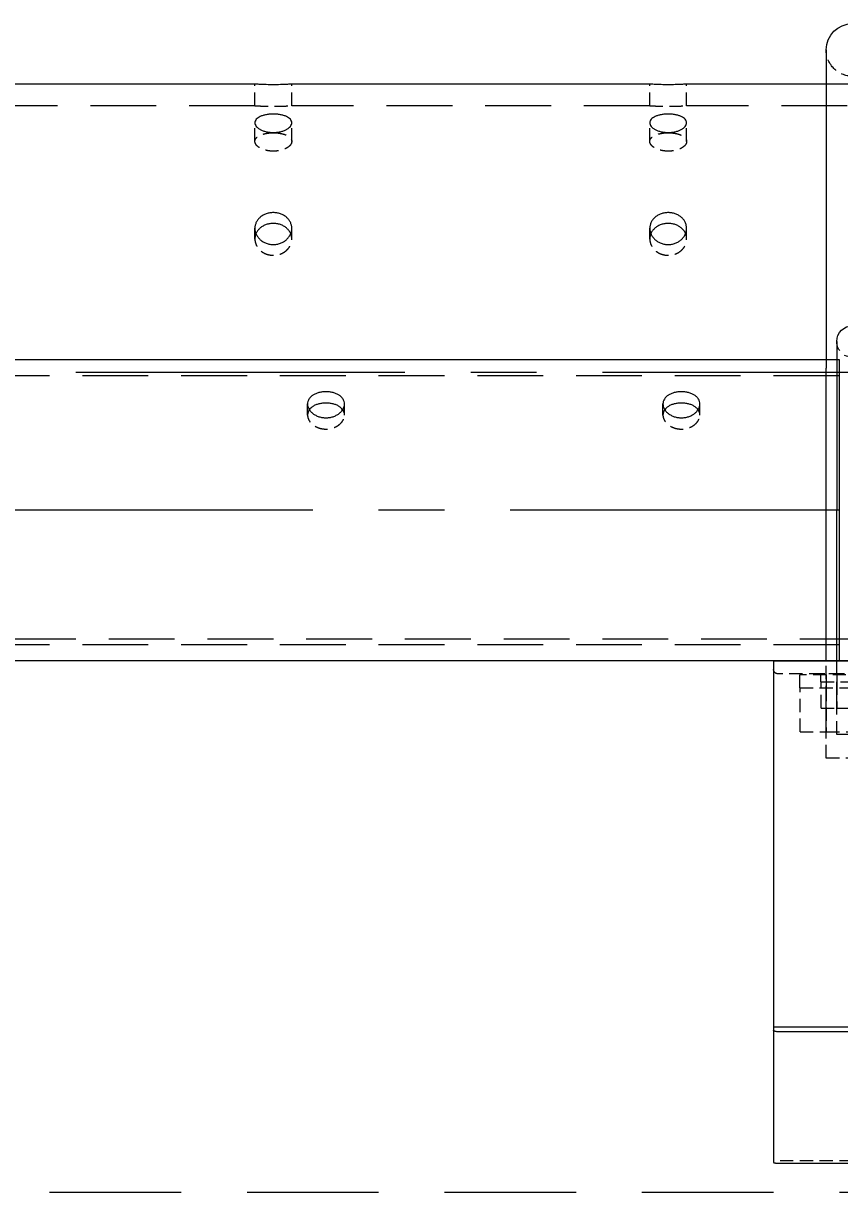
# Model space of a CAD drawing. Header units: millimetres. Extents: x -46397 to 283259, y -8690 to 23983.
# Drawn here: x 4228.3 to 4538.2, y 4012.6 to 4461.7 of the extents above; entities that cross this region are included whole.
import ezdxf

# ---------------------------------------------------------------- set-up
doc = ezdxf.new("R2010")
doc.units = ezdxf.units.MM
for name, pattern in [('CENTER', [2, 1.25, -0.25, 0.25, -0.25]), ('HIDDEN', [0.375, 0.25, -0.125]), ('HIDDENX2', [0.75, 0.5, -0.25])]:
    doc.linetypes.add(name, pattern=pattern)
doc.layers.get('Defpoints').update_dxf_attribs({"lineweight": 0})
for name, color, linetype, lineweight in [('CHUAN NET KHUAT', 4, 'HIDDEN', 0), ('DUONGTAM', 1, 'CENTER', 0), ('PHANTOM 2', 8, 'Continuous', 0), ('Standard', 7, 'Continuous', 0)]:
    doc.layers.add(name, color=color, linetype=linetype, lineweight=lineweight)
doc.layers.add('flashshoot', color=7, linetype='Continuous')
doc.styles.add('GHI CHÚ 1', font='isocp_IV25.ttf', dxfattribs={"width": 0.8})
doc.dimstyles.new('1-30SCALE', dxfattribs={"dimtxt": 75, "dimasz": 75, "dimexe": 37.5, "dimexo": 30, "dimgap": 30, "dimtad": 1, "dimtoh": 1, "dimdec": 0, "dimdsep": 46, "dimtxsty": 'GHI CHÚ 1', "dimcen": 0.09, "dimclrd": 256, "dimclre": 256, "dimclrt": 2, "dimadec": 0, "dimazin": 0, "dimtfac": 1, "dimtdec": 0, "dimtofl": 0, "dimtmove": 0, "dimatfit": 3, "dimfxl": 1, "dimlwd": 0, "dimlwe": 0, "dimarcsym": 0})

# ---------------------------------------------------------------- blocks, each defined once
blk = doc.blocks.new('A$C49aca623')
at = {"color": 2, "linetype": 'Continuous', "lineweight": 0, "ltscale": 10, "extrusion": (2.28848e-17, 1, 0)}
for p, q in [((903, -563.9), (767, -563.9)), ((1053, -563.9), (917, -563.9)), ((1203, -563.9), (1067, -563.9)), ((1960, -783), (-2832, -783))]:
    blk.add_line(p, q, dxfattribs=at)
at = {"color": 1, "linetype": 'HIDDENX2', "lineweight": 0, "ltscale": 10, "extrusion": (2.28848e-17, 1, 0)}
for p, q in [((903, -572.08), (903, -563.9)), ((917, -572.08), (917, -563.9)), ((1053, -572.08), (1053, -563.9)), ((1067, -572.08), (1067, -563.9)), ((903, -585.66), (903, -578.58)), ((917, -585.66), (917, -578.58)), ((1053, -585.66), (1053, -578.58)), ((1067, -585.66), (1067, -578.58)), ((903, -622.77), (903, -618.68)), ((917, -622.77), (917, -618.68)), ((1053, -622.77), (1053, -618.68)), ((1067, -622.77), (1067, -618.68))]:
    blk.add_line(p, q, dxfattribs=at)
at = {"color": 1, "linetype": 'HIDDENX2', "lineweight": 0, "ltscale": 50, "extrusion": (2.28848e-17, 1, 0)}
for p, q in [((903, -572.08), (767, -572.08)), ((1053, -572.08), (917, -572.08)), ((1203, -572.08), (1067, -572.08)), ((1960, -774.82), (-2832, -774.82))]:
    blk.add_line(p, q, dxfattribs=at)
at = {"color": 2, "linetype": 'Continuous', "lineweight": 0, "ltscale": 10}
for points, knots in [([(917, -563.9), (917, -563.9), (916.96, -563.9), (916.78, -563.91), (916.65, -563.92), (916.29, -563.94), (916.07, -563.96), (915.55, -563.98), (915.26, -564), (914.64, -564.03), (914.29, -564.04), (913.52, -564.07), (913.11, -564.08), (912.25, -564.1), (911.8, -564.11), (910.89, -564.12), (910.44, -564.12), (909.56, -564.12), (909.11, -564.12), (908.2, -564.11), (907.75, -564.1), (906.89, -564.08), (906.48, -564.07), (905.71, -564.04), (905.36, -564.03), (904.74, -564), (904.45, -563.98), (903.93, -563.96), (903.71, -563.94), (903.35, -563.92), (903.22, -563.91), (903.04, -563.9), (903, -563.9), (903, -563.9)], [10.550311, 10.550311, 10.550311, 10.550311, 11.869099, 11.869099, 13.187888, 13.187888, 14.506676, 14.506676, 15.825465, 15.825465, 17.144254, 17.144254, 18.463043, 18.463043, 19.781833, 19.781833, 21.100622, 21.100622, 22.419411, 22.419411, 23.7382, 23.7382, 25.05699, 25.05699, 26.375779, 26.375779, 27.694567, 27.694567, 29.013356, 29.013356, 30.332144, 30.332144, 31.650933, 31.650933, 31.650933, 31.650933]), ([(1067, -563.9), (1067, -563.9), (1066.96, -563.9), (1066.78, -563.91), (1066.65, -563.92), (1066.29, -563.94), (1066.07, -563.96), (1065.55, -563.98), (1065.26, -564), (1064.64, -564.03), (1064.29, -564.04), (1063.52, -564.07), (1063.11, -564.08), (1062.25, -564.1), (1061.8, -564.11), (1060.89, -564.12), (1060.44, -564.12), (1059.56, -564.12), (1059.11, -564.12), (1058.2, -564.11), (1057.75, -564.1), (1056.89, -564.08), (1056.48, -564.07), (1055.71, -564.04), (1055.36, -564.03), (1054.74, -564), (1054.45, -563.98), (1053.93, -563.96), (1053.71, -563.94), (1053.35, -563.92), (1053.22, -563.91), (1053.04, -563.9), (1053, -563.9), (1053, -563.9)], [10.550311, 10.550311, 10.550311, 10.550311, 11.869099, 11.869099, 13.187888, 13.187888, 14.506676, 14.506676, 15.825465, 15.825465, 17.144254, 17.144254, 18.463043, 18.463043, 19.781833, 19.781833, 21.100622, 21.100622, 22.419411, 22.419411, 23.7382, 23.7382, 25.05699, 25.05699, 26.375779, 26.375779, 27.694567, 27.694567, 29.013356, 29.013356, 30.332144, 30.332144, 31.650933, 31.650933, 31.650933, 31.650933]), ([(910, -575.27), (910.44, -575.27), (910.89, -575.29), (911.8, -575.37), (912.25, -575.43), (913.11, -575.59), (913.52, -575.69), (914.29, -575.92), (914.64, -576.06), (915.26, -576.34), (915.55, -576.51), (916.07, -576.86), (916.29, -577.06), (916.65, -577.47), (916.78, -577.69), (916.96, -578.13), (917, -578.36), (917, -578.8), (916.96, -579.03), (916.78, -579.49), (916.65, -579.72), (916.29, -580.17), (916.07, -580.39), (915.55, -580.79), (915.26, -580.98), (914.64, -581.32), (914.29, -581.47), (913.52, -581.76), (913.11, -581.88), (912.25, -582.07), (911.8, -582.15), (910.89, -582.25), (910.44, -582.27), (909.56, -582.27), (909.11, -582.25), (908.2, -582.15), (907.75, -582.07), (906.89, -581.88), (906.48, -581.76), (905.71, -581.47), (905.36, -581.32), (904.74, -580.98), (904.45, -580.79), (903.93, -580.39), (903.71, -580.17), (903.35, -579.72), (903.22, -579.49), (903.04, -579.03), (903, -578.8), (903, -578.36), (903.04, -578.13), (903.22, -577.69), (903.35, -577.47), (903.71, -577.06), (903.93, -576.86), (904.45, -576.51), (904.74, -576.34), (905.36, -576.06), (905.71, -575.92), (906.48, -575.69), (906.89, -575.59), (907.75, -575.43), (908.2, -575.37), (909.11, -575.29), (909.56, -575.27), (910, -575.27)], [0, 0, 0, 0, 1.318789, 1.318789, 2.637578, 2.637578, 3.956368, 3.956368, 5.275157, 5.275157, 6.593945, 6.593945, 7.912734, 7.912734, 9.231522, 9.231522, 10.550311, 10.550311, 11.869099, 11.869099, 13.187888, 13.187888, 14.506676, 14.506676, 15.825465, 15.825465, 17.144254, 17.144254, 18.463043, 18.463043, 19.781833, 19.781833, 21.100622, 21.100622, 22.419411, 22.419411, 23.7382, 23.7382, 25.05699, 25.05699, 26.375779, 26.375779, 27.694567, 27.694567, 29.013356, 29.013356, 30.332144, 30.332144, 31.650933, 31.650933, 32.969721, 32.969721, 34.28851, 34.28851, 35.607298, 35.607298, 36.926087, 36.926087, 38.244876, 38.244876, 39.563665, 39.563665, 40.882454, 40.882454, 42.201244, 42.201244, 42.201244, 42.201244]), ([(1060, -575.27), (1060.44, -575.27), (1060.89, -575.29), (1061.8, -575.37), (1062.25, -575.43), (1063.11, -575.59), (1063.52, -575.69), (1064.29, -575.92), (1064.64, -576.06), (1065.26, -576.34), (1065.55, -576.51), (1066.07, -576.86), (1066.29, -577.06), (1066.65, -577.47), (1066.78, -577.69), (1066.96, -578.13), (1067, -578.36), (1067, -578.8), (1066.96, -579.03), (1066.78, -579.49), (1066.65, -579.72), (1066.29, -580.17), (1066.07, -580.39), (1065.55, -580.79), (1065.26, -580.98), (1064.64, -581.32), (1064.29, -581.47), (1063.52, -581.76), (1063.11, -581.88), (1062.25, -582.07), (1061.8, -582.15), (1060.89, -582.25), (1060.44, -582.27), (1059.56, -582.27), (1059.11, -582.25), (1058.2, -582.15), (1057.75, -582.07), (1056.89, -581.88), (1056.48, -581.76), (1055.71, -581.47), (1055.36, -581.32), (1054.74, -580.98), (1054.45, -580.79), (1053.93, -580.39), (1053.71, -580.17), (1053.35, -579.72), (1053.22, -579.49), (1053.04, -579.03), (1053, -578.8), (1053, -578.36), (1053.04, -578.13), (1053.22, -577.69), (1053.35, -577.47), (1053.71, -577.06), (1053.93, -576.86), (1054.45, -576.51), (1054.74, -576.34), (1055.36, -576.06), (1055.71, -575.92), (1056.48, -575.69), (1056.89, -575.59), (1057.75, -575.43), (1058.2, -575.37), (1059.11, -575.29), (1059.56, -575.27), (1060, -575.27)], [0, 0, 0, 0, 1.318789, 1.318789, 2.637578, 2.637578, 3.956368, 3.956368, 5.275157, 5.275157, 6.593945, 6.593945, 7.912734, 7.912734, 9.231522, 9.231522, 10.550311, 10.550311, 11.869099, 11.869099, 13.187888, 13.187888, 14.506676, 14.506676, 15.825465, 15.825465, 17.144254, 17.144254, 18.463043, 18.463043, 19.781833, 19.781833, 21.100622, 21.100622, 22.419411, 22.419411, 23.7382, 23.7382, 25.05699, 25.05699, 26.375779, 26.375779, 27.694567, 27.694567, 29.013356, 29.013356, 30.332144, 30.332144, 31.650933, 31.650933, 32.969721, 32.969721, 34.28851, 34.28851, 35.607298, 35.607298, 36.926087, 36.926087, 38.244876, 38.244876, 39.563665, 39.563665, 40.882454, 40.882454, 42.201244, 42.201244, 42.201244, 42.201244]), ([(910, -612.72), (910.44, -612.72), (910.89, -612.76), (911.8, -612.91), (912.25, -613.02), (913.11, -613.32), (913.52, -613.51), (914.29, -613.94), (914.64, -614.18), (915.26, -614.71), (915.55, -615), (916.07, -615.65), (916.29, -616), (916.65, -616.74), (916.78, -617.12), (916.96, -617.9), (917, -618.29), (917, -619.06), (916.96, -619.45), (916.78, -620.24), (916.65, -620.63), (916.29, -621.39), (916.07, -621.75), (915.55, -622.43), (915.26, -622.74), (914.64, -623.29), (914.29, -623.55), (913.52, -624.01), (913.11, -624.21), (912.25, -624.53), (911.8, -624.65), (910.89, -624.81), (910.44, -624.85), (909.56, -624.85), (909.11, -624.81), (908.2, -624.65), (907.75, -624.53), (906.89, -624.21), (906.48, -624.01), (905.71, -623.55), (905.36, -623.29), (904.74, -622.74), (904.45, -622.43), (903.93, -621.75), (903.71, -621.39), (903.35, -620.63), (903.22, -620.24), (903.04, -619.45), (903, -619.06), (903, -618.29), (903.04, -617.9), (903.22, -617.12), (903.35, -616.74), (903.71, -616), (903.93, -615.65), (904.45, -615), (904.74, -614.71), (905.36, -614.18), (905.71, -613.94), (906.48, -613.51), (906.89, -613.32), (907.75, -613.02), (908.2, -612.91), (909.11, -612.76), (909.56, -612.72), (910, -612.72)], [0, 0, 0, 0, 1.318789, 1.318789, 2.637578, 2.637578, 3.956368, 3.956368, 5.275157, 5.275157, 6.593945, 6.593945, 7.912734, 7.912734, 9.231522, 9.231522, 10.550311, 10.550311, 11.869099, 11.869099, 13.187888, 13.187888, 14.506676, 14.506676, 15.825465, 15.825465, 17.144254, 17.144254, 18.463043, 18.463043, 19.781833, 19.781833, 21.100622, 21.100622, 22.419411, 22.419411, 23.7382, 23.7382, 25.05699, 25.05699, 26.375779, 26.375779, 27.694567, 27.694567, 29.013356, 29.013356, 30.332144, 30.332144, 31.650933, 31.650933, 32.969721, 32.969721, 34.28851, 34.28851, 35.607298, 35.607298, 36.926087, 36.926087, 38.244876, 38.244876, 39.563665, 39.563665, 40.882454, 40.882454, 42.201244, 42.201244, 42.201244, 42.201244]), ([(1060, -612.72), (1060.44, -612.72), (1060.89, -612.76), (1061.8, -612.91), (1062.25, -613.02), (1063.11, -613.32), (1063.52, -613.51), (1064.29, -613.94), (1064.64, -614.18), (1065.26, -614.71), (1065.55, -615), (1066.07, -615.65), (1066.29, -616), (1066.65, -616.74), (1066.78, -617.12), (1066.96, -617.9), (1067, -618.29), (1067, -619.06), (1066.96, -619.45), (1066.78, -620.24), (1066.65, -620.63), (1066.29, -621.39), (1066.07, -621.75), (1065.55, -622.43), (1065.26, -622.74), (1064.64, -623.29), (1064.29, -623.55), (1063.52, -624.01), (1063.11, -624.21), (1062.25, -624.53), (1061.8, -624.65), (1060.89, -624.81), (1060.44, -624.85), (1059.56, -624.85), (1059.11, -624.81), (1058.2, -624.65), (1057.75, -624.53), (1056.89, -624.21), (1056.48, -624.01), (1055.71, -623.55), (1055.36, -623.29), (1054.74, -622.74), (1054.45, -622.43), (1053.93, -621.75), (1053.71, -621.39), (1053.35, -620.63), (1053.22, -620.24), (1053.04, -619.45), (1053, -619.06), (1053, -618.29), (1053.04, -617.9), (1053.22, -617.12), (1053.35, -616.74), (1053.71, -616), (1053.93, -615.65), (1054.45, -615), (1054.74, -614.71), (1055.36, -614.18), (1055.71, -613.94), (1056.48, -613.51), (1056.89, -613.32), (1057.75, -613.02), (1058.2, -612.91), (1059.11, -612.76), (1059.56, -612.72), (1060, -612.72)], [0, 0, 0, 0, 1.318789, 1.318789, 2.637578, 2.637578, 3.956368, 3.956368, 5.275157, 5.275157, 6.593945, 6.593945, 7.912734, 7.912734, 9.231522, 9.231522, 10.550311, 10.550311, 11.869099, 11.869099, 13.187888, 13.187888, 14.506676, 14.506676, 15.825465, 15.825465, 17.144254, 17.144254, 18.463043, 18.463043, 19.781833, 19.781833, 21.100622, 21.100622, 22.419411, 22.419411, 23.7382, 23.7382, 25.05699, 25.05699, 26.375779, 26.375779, 27.694567, 27.694567, 29.013356, 29.013356, 30.332144, 30.332144, 31.650933, 31.650933, 32.969721, 32.969721, 34.28851, 34.28851, 35.607298, 35.607298, 36.926087, 36.926087, 38.244876, 38.244876, 39.563665, 39.563665, 40.882454, 40.882454, 42.201244, 42.201244, 42.201244, 42.201244]), ([(910, -616.82), (909.56, -616.82), (909.11, -616.86), (908.2, -617.01), (907.75, -617.12), (906.89, -617.42), (906.48, -617.6), (905.71, -618.03), (905.36, -618.28), (904.74, -618.8), (904.45, -619.1), (903.93, -619.74), (903.71, -620.09), (903.49, -620.55), (903.45, -620.64), (903.41, -620.73)], [0, 0, 0, 0, 1.318854, 1.318854, 2.637708, 2.637708, 3.956563, 3.956563, 5.275417, 5.275417, 6.59427, 6.59427, 7.913123, 7.913123, 8.233495, 8.233495, 8.233495, 8.233495]), ([(916.59, -620.73), (916.55, -620.64), (916.51, -620.55), (916.29, -620.09), (916.07, -619.74), (915.55, -619.1), (915.26, -618.8), (914.64, -618.28), (914.29, -618.03), (913.52, -617.6), (913.11, -617.42), (912.25, -617.12), (911.8, -617.01), (910.89, -616.86), (910.44, -616.82), (910, -616.82)], [33.969824, 33.969824, 33.969824, 33.969824, 34.290196, 34.290196, 35.609049, 35.609049, 36.927902, 36.927902, 38.246757, 38.246757, 39.565611, 39.565611, 40.884465, 40.884465, 42.203319, 42.203319, 42.203319, 42.203319]), ([(1060, -616.82), (1059.56, -616.82), (1059.11, -616.86), (1058.2, -617.01), (1057.75, -617.12), (1056.89, -617.42), (1056.48, -617.6), (1055.71, -618.03), (1055.36, -618.28), (1054.74, -618.8), (1054.45, -619.1), (1053.93, -619.74), (1053.71, -620.09), (1053.49, -620.55), (1053.45, -620.64), (1053.41, -620.73)], [0, 0, 0, 0, 1.318854, 1.318854, 2.637708, 2.637708, 3.956563, 3.956563, 5.275417, 5.275417, 6.59427, 6.59427, 7.913123, 7.913123, 8.233495, 8.233495, 8.233495, 8.233495]), ([(1066.59, -620.73), (1066.55, -620.64), (1066.51, -620.55), (1066.29, -620.09), (1066.07, -619.74), (1065.55, -619.1), (1065.26, -618.8), (1064.64, -618.28), (1064.29, -618.03), (1063.52, -617.6), (1063.11, -617.42), (1062.25, -617.12), (1061.8, -617.01), (1060.89, -616.86), (1060.44, -616.82), (1060, -616.82)], [33.969824, 33.969824, 33.969824, 33.969824, 34.290196, 34.290196, 35.609049, 35.609049, 36.927902, 36.927902, 38.246757, 38.246757, 39.565611, 39.565611, 40.884465, 40.884465, 42.203319, 42.203319, 42.203319, 42.203319])]:
    blk.add_open_spline(points, degree=3, knots=knots, dxfattribs=at)
at = {"color": 1, "linetype": 'HIDDENX2', "lineweight": 0, "ltscale": 10}
for points, knots in [([(903, -572.08), (903, -572.08), (903.04, -572.08), (903.22, -572.09), (903.35, -572.1), (903.71, -572.13), (903.93, -572.14), (904.45, -572.17), (904.74, -572.19), (905.36, -572.22), (905.71, -572.23), (906.48, -572.26), (906.89, -572.28), (907.75, -572.3), (908.2, -572.31), (909.11, -572.32), (909.56, -572.32), (910.44, -572.32), (910.89, -572.32), (911.8, -572.31), (912.25, -572.3), (913.11, -572.28), (913.52, -572.26), (914.29, -572.23), (914.64, -572.22), (915.26, -572.19), (915.55, -572.17), (916.07, -572.14), (916.29, -572.13), (916.65, -572.1), (916.78, -572.09), (916.96, -572.08), (917, -572.08), (917, -572.08)], [10.55083, 10.55083, 10.55083, 10.55083, 11.869683, 11.869683, 13.188536, 13.188536, 14.507389, 14.507389, 15.826243, 15.826243, 17.145097, 17.145097, 18.463951, 18.463951, 19.782805, 19.782805, 21.10166, 21.10166, 22.420514, 22.420514, 23.739368, 23.739368, 25.058222, 25.058222, 26.377077, 26.377077, 27.69593, 27.69593, 29.014783, 29.014783, 30.333636, 30.333636, 31.652489, 31.652489, 31.652489, 31.652489]), ([(1053, -572.08), (1053, -572.08), (1053.04, -572.08), (1053.22, -572.09), (1053.35, -572.1), (1053.71, -572.13), (1053.93, -572.14), (1054.45, -572.17), (1054.74, -572.19), (1055.36, -572.22), (1055.71, -572.23), (1056.48, -572.26), (1056.89, -572.28), (1057.75, -572.3), (1058.2, -572.31), (1059.11, -572.32), (1059.56, -572.32), (1060.44, -572.32), (1060.89, -572.32), (1061.8, -572.31), (1062.25, -572.3), (1063.11, -572.28), (1063.52, -572.26), (1064.29, -572.23), (1064.64, -572.22), (1065.26, -572.19), (1065.55, -572.17), (1066.07, -572.14), (1066.29, -572.13), (1066.65, -572.1), (1066.78, -572.09), (1066.96, -572.08), (1067, -572.08), (1067, -572.08)], [10.55083, 10.55083, 10.55083, 10.55083, 11.869683, 11.869683, 13.188536, 13.188536, 14.507389, 14.507389, 15.826243, 15.826243, 17.145097, 17.145097, 18.463951, 18.463951, 19.782805, 19.782805, 21.10166, 21.10166, 22.420514, 22.420514, 23.739368, 23.739368, 25.058222, 25.058222, 26.377077, 26.377077, 27.69593, 27.69593, 29.014783, 29.014783, 30.333636, 30.333636, 31.652489, 31.652489, 31.652489, 31.652489]), ([(910, -582.37), (909.56, -582.37), (909.11, -582.39), (908.2, -582.47), (907.75, -582.53), (906.89, -582.69), (906.48, -582.79), (905.71, -583.02), (905.36, -583.15), (904.74, -583.43), (904.45, -583.59), (903.93, -583.95), (903.71, -584.15), (903.35, -584.56), (903.22, -584.77), (903.04, -585.22), (903, -585.44), (903, -585.88), (903.04, -586.11), (903.22, -586.57), (903.35, -586.81), (903.71, -587.26), (903.93, -587.48), (904.45, -587.88), (904.74, -588.07), (905.36, -588.41), (905.71, -588.57), (906.48, -588.85), (906.89, -588.97), (907.75, -589.17), (908.2, -589.25), (909.11, -589.35), (909.56, -589.37), (910.44, -589.37), (910.89, -589.35), (911.8, -589.25), (912.25, -589.17), (913.11, -588.97), (913.52, -588.85), (914.29, -588.57), (914.64, -588.41), (915.26, -588.07), (915.55, -587.88), (916.07, -587.48), (916.29, -587.26), (916.65, -586.81), (916.78, -586.57), (916.96, -586.11), (917, -585.88), (917, -585.44), (916.96, -585.22), (916.78, -584.77), (916.65, -584.56), (916.29, -584.15), (916.07, -583.95), (915.55, -583.59), (915.26, -583.43), (914.64, -583.15), (914.29, -583.02), (913.52, -582.79), (913.11, -582.69), (912.25, -582.53), (911.8, -582.47), (910.89, -582.39), (910.44, -582.37), (910, -582.37)], [0, 0, 0, 0, 1.318854, 1.318854, 2.637708, 2.637708, 3.956563, 3.956563, 5.275417, 5.275417, 6.59427, 6.59427, 7.913123, 7.913123, 9.231977, 9.231977, 10.55083, 10.55083, 11.869683, 11.869683, 13.188536, 13.188536, 14.507389, 14.507389, 15.826243, 15.826243, 17.145097, 17.145097, 18.463951, 18.463951, 19.782805, 19.782805, 21.10166, 21.10166, 22.420514, 22.420514, 23.739368, 23.739368, 25.058222, 25.058222, 26.377077, 26.377077, 27.69593, 27.69593, 29.014783, 29.014783, 30.333636, 30.333636, 31.652489, 31.652489, 32.971343, 32.971343, 34.290196, 34.290196, 35.609049, 35.609049, 36.927902, 36.927902, 38.246757, 38.246757, 39.565611, 39.565611, 40.884465, 40.884465, 42.203319, 42.203319, 42.203319, 42.203319]), ([(1060, -582.37), (1059.56, -582.37), (1059.11, -582.39), (1058.2, -582.47), (1057.75, -582.53), (1056.89, -582.69), (1056.48, -582.79), (1055.71, -583.02), (1055.36, -583.15), (1054.74, -583.43), (1054.45, -583.59), (1053.93, -583.95), (1053.71, -584.15), (1053.35, -584.56), (1053.22, -584.77), (1053.04, -585.22), (1053, -585.44), (1053, -585.88), (1053.04, -586.11), (1053.22, -586.57), (1053.35, -586.81), (1053.71, -587.26), (1053.93, -587.48), (1054.45, -587.88), (1054.74, -588.07), (1055.36, -588.41), (1055.71, -588.57), (1056.48, -588.85), (1056.89, -588.97), (1057.75, -589.17), (1058.2, -589.25), (1059.11, -589.35), (1059.56, -589.37), (1060.44, -589.37), (1060.89, -589.35), (1061.8, -589.25), (1062.25, -589.17), (1063.11, -588.97), (1063.52, -588.85), (1064.29, -588.57), (1064.64, -588.41), (1065.26, -588.07), (1065.55, -587.88), (1066.07, -587.48), (1066.29, -587.26), (1066.65, -586.81), (1066.78, -586.57), (1066.96, -586.11), (1067, -585.88), (1067, -585.44), (1066.96, -585.22), (1066.78, -584.77), (1066.65, -584.56), (1066.29, -584.15), (1066.07, -583.95), (1065.55, -583.59), (1065.26, -583.43), (1064.64, -583.15), (1064.29, -583.02), (1063.52, -582.79), (1063.11, -582.69), (1062.25, -582.53), (1061.8, -582.47), (1060.89, -582.39), (1060.44, -582.37), (1060, -582.37)], [0, 0, 0, 0, 1.318854, 1.318854, 2.637708, 2.637708, 3.956563, 3.956563, 5.275417, 5.275417, 6.59427, 6.59427, 7.913123, 7.913123, 9.231977, 9.231977, 10.55083, 10.55083, 11.869683, 11.869683, 13.188536, 13.188536, 14.507389, 14.507389, 15.826243, 15.826243, 17.145097, 17.145097, 18.463951, 18.463951, 19.782805, 19.782805, 21.10166, 21.10166, 22.420514, 22.420514, 23.739368, 23.739368, 25.058222, 25.058222, 26.377077, 26.377077, 27.69593, 27.69593, 29.014783, 29.014783, 30.333636, 30.333636, 31.652489, 31.652489, 32.971343, 32.971343, 34.290196, 34.290196, 35.609049, 35.609049, 36.927902, 36.927902, 38.246757, 38.246757, 39.565611, 39.565611, 40.884465, 40.884465, 42.203319, 42.203319, 42.203319, 42.203319]), ([(903.41, -620.73), (903.29, -621.02), (903.2, -621.31), (903.04, -621.99), (903, -622.38), (903, -623.15), (903.04, -623.54), (903.22, -624.33), (903.35, -624.72), (903.71, -625.48), (903.93, -625.85), (904.45, -626.52), (904.74, -626.84), (905.36, -627.39), (905.71, -627.65), (906.48, -628.11), (906.89, -628.31), (907.75, -628.63), (908.2, -628.75), (909.11, -628.91), (909.56, -628.95), (910.44, -628.95), (910.89, -628.91), (911.8, -628.75), (912.25, -628.63), (913.11, -628.31), (913.52, -628.11), (914.29, -627.65), (914.64, -627.39), (915.26, -626.84), (915.55, -626.52), (916.07, -625.85), (916.29, -625.48), (916.65, -624.72), (916.78, -624.33), (916.96, -623.54), (917, -623.15), (917, -622.38), (916.96, -621.99), (916.8, -621.31), (916.71, -621.02), (916.59, -620.73)], [8.233495, 8.233495, 8.233495, 8.233495, 9.231977, 9.231977, 10.55083, 10.55083, 11.869683, 11.869683, 13.188536, 13.188536, 14.507389, 14.507389, 15.826243, 15.826243, 17.145097, 17.145097, 18.463951, 18.463951, 19.782805, 19.782805, 21.10166, 21.10166, 22.420514, 22.420514, 23.739368, 23.739368, 25.058222, 25.058222, 26.377077, 26.377077, 27.69593, 27.69593, 29.014783, 29.014783, 30.333636, 30.333636, 31.652489, 31.652489, 32.971343, 32.971343, 33.969824, 33.969824, 33.969824, 33.969824]), ([(1053.41, -620.73), (1053.29, -621.02), (1053.2, -621.31), (1053.04, -621.99), (1053, -622.38), (1053, -623.15), (1053.04, -623.54), (1053.22, -624.33), (1053.35, -624.72), (1053.71, -625.48), (1053.93, -625.85), (1054.45, -626.52), (1054.74, -626.84), (1055.36, -627.39), (1055.71, -627.65), (1056.48, -628.11), (1056.89, -628.31), (1057.75, -628.63), (1058.2, -628.75), (1059.11, -628.91), (1059.56, -628.95), (1060.44, -628.95), (1060.89, -628.91), (1061.8, -628.75), (1062.25, -628.63), (1063.11, -628.31), (1063.52, -628.11), (1064.29, -627.65), (1064.64, -627.39), (1065.26, -626.84), (1065.55, -626.52), (1066.07, -625.85), (1066.29, -625.48), (1066.65, -624.72), (1066.78, -624.33), (1066.96, -623.54), (1067, -623.15), (1067, -622.38), (1066.96, -621.99), (1066.8, -621.31), (1066.71, -621.02), (1066.59, -620.73)], [8.233495, 8.233495, 8.233495, 8.233495, 9.231977, 9.231977, 10.55083, 10.55083, 11.869683, 11.869683, 13.188536, 13.188536, 14.507389, 14.507389, 15.826243, 15.826243, 17.145097, 17.145097, 18.463951, 18.463951, 19.782805, 19.782805, 21.10166, 21.10166, 22.420514, 22.420514, 23.739368, 23.739368, 25.058222, 25.058222, 26.377077, 26.377077, 27.69593, 27.69593, 29.014783, 29.014783, 30.333636, 30.333636, 31.652489, 31.652489, 32.971343, 32.971343, 33.969824, 33.969824, 33.969824, 33.969824])]:
    blk.add_open_spline(points, degree=3, knots=knots, dxfattribs=at)
at = {"layer": 'DUONGTAM', "ltscale": 100, "extrusion": (2.28848e-17, 1, 0)}
blk.add_line((1960, -673.45), (-3000, -673.45), dxfattribs=at)
blk = doc.blocks.new('A$C46e65358')
at = {"color": 150, "linetype": 'Continuous', "lineweight": 0, "ltscale": 10, "extrusion": (2.28848e-17, 1, 0)}
for p, q in [((1125, -668.7), (-3000, -668.7)), ((1125, -783), (1125, -668.7)), ((1125, -783), (-2842, -783))]:
    blk.add_line(p, q, dxfattribs=at)
at = {"color": 1, "linetype": 'HIDDENX2', "lineweight": 0, "ltscale": 50, "extrusion": (2.28848e-17, 1, 0)}
for p, q in [((1125, -674.72), (-3000, -674.72)), ((1125, -776.98), (-2842, -776.98))]:
    blk.add_line(p, q, dxfattribs=at)
at = {"color": 1, "linetype": 'HIDDENX2', "lineweight": 0, "ltscale": 10, "extrusion": (2.28848e-17, 1, 0)}
for p, q in [((923, -689.7), (923, -685.44)), ((937, -689.7), (937, -685.44)), ((1058, -689.7), (1058, -685.44)), ((1072, -689.7), (1072, -685.44))]:
    blk.add_line(p, q, dxfattribs=at)
at = {"color": 150, "linetype": 'Continuous', "lineweight": 0, "ltscale": 10}
for points, knots in [([(930, -680.79), (930.44, -680.79), (930.89, -680.82), (931.8, -680.93), (932.25, -681.01), (933.11, -681.24), (933.52, -681.38), (934.29, -681.7), (934.64, -681.89), (935.26, -682.29), (935.55, -682.52), (936.07, -683.02), (936.29, -683.3), (936.65, -683.88), (936.78, -684.19), (936.96, -684.81), (937, -685.13), (937, -685.75), (936.96, -686.08), (936.78, -686.73), (936.65, -687.06), (936.29, -687.7), (936.07, -688.01), (935.55, -688.58), (935.26, -688.85), (934.64, -689.33), (934.29, -689.56), (933.52, -689.96), (933.11, -690.13), (932.25, -690.41), (931.8, -690.52), (930.89, -690.66), (930.44, -690.69), (929.56, -690.69), (929.11, -690.66), (928.2, -690.52), (927.75, -690.41), (926.89, -690.13), (926.48, -689.96), (925.71, -689.56), (925.36, -689.33), (924.74, -688.85), (924.45, -688.58), (923.93, -688.01), (923.71, -687.7), (923.35, -687.06), (923.22, -686.73), (923.04, -686.08), (923, -685.75), (923, -685.13), (923.04, -684.81), (923.22, -684.19), (923.35, -683.88), (923.71, -683.3), (923.93, -683.02), (924.45, -682.52), (924.74, -682.29), (925.36, -681.89), (925.71, -681.7), (926.48, -681.38), (926.89, -681.24), (927.75, -681.01), (928.2, -680.93), (929.11, -680.82), (929.56, -680.79), (930, -680.79)], [0, 0, 0, 0, 1.319832, 1.319832, 2.639664, 2.639664, 3.959497, 3.959497, 5.279329, 5.279329, 6.599151, 6.599151, 7.918973, 7.918973, 9.238795, 9.238795, 10.558617, 10.558617, 11.878439, 11.878439, 13.198261, 13.198261, 14.518084, 14.518084, 15.837906, 15.837906, 17.157738, 17.157738, 18.47757, 18.47757, 19.797402, 19.797402, 21.117235, 21.117235, 22.437067, 22.437067, 23.756899, 23.756899, 25.076731, 25.076731, 26.396564, 26.396564, 27.716386, 27.716386, 29.036208, 29.036208, 30.35603, 30.35603, 31.675852, 31.675852, 32.995674, 32.995674, 34.315496, 34.315496, 35.635318, 35.635318, 36.95514, 36.95514, 38.274973, 38.274973, 39.594805, 39.594805, 40.914637, 40.914637, 42.234469, 42.234469, 42.234469, 42.234469]), ([(1065, -680.79), (1065.44, -680.79), (1065.89, -680.82), (1066.8, -680.93), (1067.25, -681.01), (1068.11, -681.24), (1068.52, -681.38), (1069.29, -681.7), (1069.64, -681.89), (1070.26, -682.29), (1070.55, -682.52), (1071.07, -683.02), (1071.29, -683.3), (1071.65, -683.88), (1071.78, -684.19), (1071.96, -684.81), (1072, -685.13), (1072, -685.75), (1071.96, -686.08), (1071.78, -686.73), (1071.65, -687.06), (1071.29, -687.7), (1071.07, -688.01), (1070.55, -688.58), (1070.26, -688.85), (1069.64, -689.33), (1069.29, -689.56), (1068.52, -689.96), (1068.11, -690.13), (1067.25, -690.41), (1066.8, -690.52), (1065.89, -690.66), (1065.44, -690.69), (1064.56, -690.69), (1064.11, -690.66), (1063.2, -690.52), (1062.75, -690.41), (1061.89, -690.13), (1061.48, -689.96), (1060.71, -689.56), (1060.36, -689.33), (1059.74, -688.85), (1059.45, -688.58), (1058.93, -688.01), (1058.71, -687.7), (1058.35, -687.06), (1058.22, -686.73), (1058.04, -686.08), (1058, -685.75), (1058, -685.13), (1058.04, -684.81), (1058.22, -684.19), (1058.35, -683.88), (1058.71, -683.3), (1058.93, -683.02), (1059.45, -682.52), (1059.74, -682.29), (1060.36, -681.89), (1060.71, -681.7), (1061.48, -681.38), (1061.89, -681.24), (1062.75, -681.01), (1063.2, -680.93), (1064.11, -680.82), (1064.56, -680.79), (1065, -680.79)], [0, 0, 0, 0, 1.319832, 1.319832, 2.639664, 2.639664, 3.959497, 3.959497, 5.279329, 5.279329, 6.599151, 6.599151, 7.918973, 7.918973, 9.238795, 9.238795, 10.558617, 10.558617, 11.878439, 11.878439, 13.198261, 13.198261, 14.518084, 14.518084, 15.837906, 15.837906, 17.157738, 17.157738, 18.47757, 18.47757, 19.797402, 19.797402, 21.117235, 21.117235, 22.437067, 22.437067, 23.756899, 23.756899, 25.076731, 25.076731, 26.396564, 26.396564, 27.716386, 27.716386, 29.036208, 29.036208, 30.35603, 30.35603, 31.675852, 31.675852, 32.995674, 32.995674, 34.315496, 34.315496, 35.635318, 35.635318, 36.95514, 36.95514, 38.274973, 38.274973, 39.594805, 39.594805, 40.914637, 40.914637, 42.234469, 42.234469, 42.234469, 42.234469]), ([(930, -685.09), (929.56, -685.09), (929.11, -685.11), (928.2, -685.22), (927.75, -685.3), (926.89, -685.52), (926.48, -685.66), (925.71, -685.98), (925.36, -686.17), (924.74, -686.56), (924.45, -686.79), (924, -687.22), (923.83, -687.42), (923.68, -687.63)], [0, 0, 0, 0, 1.320193, 1.320193, 2.640387, 2.640387, 3.96058, 3.96058, 5.280773, 5.280773, 6.600951, 6.600951, 7.575934, 7.575934, 7.575934, 7.575934]), ([(936.32, -687.63), (936.17, -687.42), (936, -687.22), (935.55, -686.79), (935.26, -686.56), (934.64, -686.17), (934.29, -685.98), (933.52, -685.66), (933.11, -685.52), (932.25, -685.3), (931.8, -685.22), (930.89, -685.11), (930.44, -685.09), (930, -685.09)], [34.669998, 34.669998, 34.669998, 34.669998, 35.644982, 35.644982, 36.965159, 36.965159, 38.285352, 38.285352, 39.605546, 39.605546, 40.925739, 40.925739, 42.245932, 42.245932, 42.245932, 42.245932]), ([(1065, -685.09), (1064.56, -685.09), (1064.11, -685.11), (1063.2, -685.22), (1062.75, -685.3), (1061.89, -685.52), (1061.48, -685.66), (1060.71, -685.98), (1060.36, -686.17), (1059.74, -686.56), (1059.45, -686.79), (1059, -687.22), (1058.83, -687.42), (1058.68, -687.63)], [0, 0, 0, 0, 1.320193, 1.320193, 2.640387, 2.640387, 3.96058, 3.96058, 5.280773, 5.280773, 6.600951, 6.600951, 7.575934, 7.575934, 7.575934, 7.575934]), ([(1071.32, -687.63), (1071.17, -687.42), (1071, -687.22), (1070.55, -686.79), (1070.26, -686.56), (1069.64, -686.17), (1069.29, -685.98), (1068.52, -685.66), (1068.11, -685.52), (1067.25, -685.3), (1066.8, -685.22), (1065.89, -685.11), (1065.44, -685.09), (1065, -685.09)], [34.669998, 34.669998, 34.669998, 34.669998, 35.644982, 35.644982, 36.965159, 36.965159, 38.285352, 38.285352, 39.605546, 39.605546, 40.925739, 40.925739, 42.245932, 42.245932, 42.245932, 42.245932])]:
    blk.add_open_spline(points, degree=3, knots=knots, dxfattribs=at)
at = {"color": 1, "linetype": 'HIDDENX2', "lineweight": 0, "ltscale": 10}
for points in [[(923.68, -687.63), (923.63, -687.7), (923.58, -687.77), (923.35, -688.14), (923.22, -688.44), (923.04, -689.07), (923, -689.38), (923, -690.01), (923.04, -690.33), (923.22, -690.99), (923.35, -691.32), (923.71, -691.96), (923.93, -692.27), (924.45, -692.85), (924.74, -693.12), (925.36, -693.61), (925.71, -693.83), (926.48, -694.24), (926.89, -694.42), (927.75, -694.7), (928.2, -694.81), (929.11, -694.95), (929.56, -694.99), (930.44, -694.99), (930.89, -694.95), (931.8, -694.81), (932.25, -694.7), (933.11, -694.42), (933.52, -694.24), (934.29, -693.83), (934.64, -693.61), (935.26, -693.12), (935.55, -692.85), (936.07, -692.27), (936.29, -691.96), (936.65, -691.32), (936.78, -690.99), (936.96, -690.33), (937, -690.01), (937, -689.38), (936.96, -689.07), (936.78, -688.44), (936.65, -688.14), (936.42, -687.77), (936.37, -687.7), (936.32, -687.63)], [(1058.68, -687.63), (1058.63, -687.7), (1058.58, -687.77), (1058.35, -688.14), (1058.22, -688.44), (1058.04, -689.07), (1058, -689.38), (1058, -690.01), (1058.04, -690.33), (1058.22, -690.99), (1058.35, -691.32), (1058.71, -691.96), (1058.93, -692.27), (1059.45, -692.85), (1059.74, -693.12), (1060.36, -693.61), (1060.71, -693.83), (1061.48, -694.24), (1061.89, -694.42), (1062.75, -694.7), (1063.2, -694.81), (1064.11, -694.95), (1064.56, -694.99), (1065.44, -694.99), (1065.89, -694.95), (1066.8, -694.81), (1067.25, -694.7), (1068.11, -694.42), (1068.52, -694.24), (1069.29, -693.83), (1069.64, -693.61), (1070.26, -693.12), (1070.55, -692.85), (1071.07, -692.27), (1071.29, -691.96), (1071.65, -691.32), (1071.78, -690.99), (1071.96, -690.33), (1072, -690.01), (1072, -689.38), (1071.96, -689.07), (1071.78, -688.44), (1071.65, -688.14), (1071.42, -687.77), (1071.37, -687.7), (1071.32, -687.63)]]:
    blk.add_open_spline(points, degree=3, knots=[7.575934, 7.575934, 7.575934, 7.575934, 7.921128, 7.921128, 9.241306, 9.241306, 10.561483, 10.561483, 11.881661, 11.881661, 13.201838, 13.201838, 14.522015, 14.522015, 15.842193, 15.842193, 17.162386, 17.162386, 18.48258, 18.48258, 19.802773, 19.802773, 21.122966, 21.122966, 22.44316, 22.44316, 23.763353, 23.763353, 25.083546, 25.083546, 26.40374, 26.40374, 27.723917, 27.723917, 29.044094, 29.044094, 30.364272, 30.364272, 31.684449, 31.684449, 33.004627, 33.004627, 34.324804, 34.324804, 34.669998, 34.669998, 34.669998, 34.669998], dxfattribs=at)
at = {"layer": 'DUONGTAM', "color": 1, "ltscale": 100, "extrusion": (2.28848e-17, 1, 0)}
blk.add_line((1125, -725.85), (-3000, -725.85), dxfattribs=at)
blk = doc.blocks.new('A$C2ab68bef')
at = {"color": 6, "linetype": 'Continuous', "lineweight": 0, "ltscale": 10, "extrusion": (2.28848e-17, 1, 0)}
for p, q in [((1120, -550.9), (1120, -671.8)), ((1124, -661.7), (1124, -725.85)), ((1120, -783), (1120, -671.8)), ((1124, -783), (1124, -725.85)), ((1100, -783), (1160, -783)), ((1100, -783), (1100, -783)), ((1100, -783), (1100, -922.13)), ((1100, -783), (1160, -783)), ((1100, -922.13), (1100, -923.39)), ((1100, -922.13), (1160, -922.13)), ((1100, -923.39), (1100, -973.67)), ((1148.5, -924.03), (1101.7, -924.03)), ((1101.7, -973.96), (1148.5, -973.96))]:
    blk.add_line(p, q, dxfattribs=at)
at = {"color": 4, "linetype": 'HIDDENX2', "lineweight": 0, "ltscale": 10, "extrusion": (2.28848e-17, 1, 0)}
for p, q in [((1120, -820.02), (1120, -783)), ((1124, -811), (1124, -783)), ((1148.5, -788), (1101.7, -788)), ((1148.5, -788), (1101.7, -788)), ((1150, -788.35), (1110, -788.35)), ((1110, -793.35), (1110, -788.35)), ((1142, -788), (1118, -788)), ((1118, -791), (1118, -788)), ((1120, -788.35), (1120, -793.35)), ((1124, -788), (1124, -791)), ((1110, -793.35), (1150, -793.35)), ((1110.07, -810.02), (1110.07, -793.35)), ((1118, -791), (1142, -791)), ((1118.04, -801), (1118.04, -791)), ((1120, -793.35), (1120, -810.02)), ((1120.04, -810.02), (1120.04, -793.35)), ((1124, -791), (1124, -801)), ((1124.02, -801), (1124.02, -791)), ((1118.04, -801), (1124.02, -801)), ((1124.02, -801), (1135.98, -801)), ((1110.07, -810.02), (1120.04, -810.02)), ((1120.04, -810.02), (1139.96, -810.02)), ((1136, -811), (1124, -811)), ((1140, -820.02), (1120, -820.02)), ((1160, -973.1), (1100, -973.1))]:
    blk.add_line(p, q, dxfattribs=at)
at = {"color": 6, "linetype": 'Continuous', "lineweight": 0, "ltscale": 10, "extrusion": (0, 0, -1)}
for centre, radius in [((-1130, -550.9), 10), ((-1130, -661.7), 6)]:
    blk.add_arc(centre, radius, 0, 180, dxfattribs=at)
at = {"color": 4, "linetype": 'HIDDENX2', "lineweight": 0, "ltscale": 10, "extrusion": (0, 0, -1)}
for centre, radius, start in [((-1130, -550.9), 10, 180), ((-1130, -661.7), 6, 180), ((-1101.7, -786.3), 1.7, 270), ((-1101.7, -786.3), 1.7, 270)]:
    blk.add_arc(centre, radius, start, 0, dxfattribs=at)
at = {"color": 6, "linetype": 'Continuous', "lineweight": 0, "ltscale": 10}
for points, knots in [([(1101.7, -924.03), (1101.59, -924.03), (1101.48, -924.03), (1101.27, -924.01), (1101.16, -924), (1100.95, -923.97), (1100.85, -923.95), (1100.67, -923.9), (1100.59, -923.88), (1100.43, -923.82), (1100.36, -923.79), (1100.23, -923.72), (1100.18, -923.68), (1100.09, -923.6), (1100.05, -923.56), (1100.01, -923.47), (1100, -923.43), (1100, -923.39)], [5.303878, 5.303878, 5.303878, 5.303878, 5.622977, 5.622977, 5.942076, 5.942076, 6.261176, 6.261176, 6.580275, 6.580275, 6.924055, 6.924055, 7.267835, 7.267835, 7.611616, 7.611616, 7.955396, 7.955396, 7.955396, 7.955396]), ([(1100, -973.67), (1100, -973.69), (1100.01, -973.71), (1100.05, -973.75), (1100.09, -973.77), (1100.17, -973.8), (1100.23, -973.82), (1100.35, -973.85), (1100.43, -973.87), (1100.58, -973.89), (1100.66, -973.91), (1100.85, -973.93), (1100.95, -973.94), (1101.16, -973.95), (1101.26, -973.96), (1101.48, -973.96), (1101.59, -973.96), (1101.7, -973.96)], [2.580529, 2.580529, 2.580529, 2.580529, 2.90564, 2.90564, 3.230751, 3.230751, 3.555862, 3.555862, 3.880973, 3.880973, 4.20091, 4.20091, 4.520848, 4.520848, 4.840785, 4.840785, 5.160722, 5.160722, 5.160722, 5.160722])]:
    blk.add_open_spline(points, degree=3, knots=knots, dxfattribs=at)
blk = doc.blocks.new('A$Cb6d5b212')
at = {"layer": 'CHUAN NET KHUAT', "color": 3, "linetype": 'HIDDENX2', "lineweight": 0, "ltscale": 100, "extrusion": (2.28848e-17, 1, 0)}
blk.add_line((0, -985), (1500, -985), dxfattribs=at)
blk = doc.blocks.new('*D1644')
at = {"layer": 'Defpoints', "color": 0, "transparency": 16777216}
for p in [(413.15, 4012.56, -1.5), (6413.15, 4012.56, -1.5), (6413.15, 3333.79)]:
    blk.add_point(p, dxfattribs=at)
at = {"layer": 'PHANTOM 2', "linetype": 'Continuous', "lineweight": 0, "transparency": 16777216}
for p, q in [((413.15, 3982.56), (413.15, 3303.79)), ((6413.15, 3982.56), (6413.15, 3303.79)), ((503.15, 3333.79), (6323.15, 3333.79))]:
    blk.add_line(p, q, dxfattribs=at)
at = {"layer": 'PHANTOM 2', "transparency": 16777216}
for points in [[(503.15, 3348.79), (503.15, 3318.79), (413.15, 3333.79)], [(6323.15, 3348.79), (6323.15, 3318.79), (6413.15, 3333.79)]]:
    blk.add_solid(points, dxfattribs=at)
at = {"layer": 'PHANTOM 2', "color": 2, "transparency": 16777216, "insert": (3413.15, 3411.29), "char_height": 95, "attachment_point": 5, "style": 'GHI CHÚ 1'}
blk.add_mtext('6000', dxfattribs=at)

msp = doc.modelspace()

# ---------------------------------------------------------------- block references
at = {"layer": 'flashshoot'}
for name in ['A$C49aca623', 'A$C46e65358', 'A$C2ab68bef']:
    msp.add_blockref(name, (3413.15, 5002.56, -1.5), dxfattribs=at)
at = {"layer": 'Standard'}
msp.add_blockref('A$Cb6d5b212', (3413.15, 5002.56, -1.5), dxfattribs=at)

# ---------------------------------------------------------------- dimensions: what is measured, and where the dimension line sits
at = {"layer": 'PHANTOM 2'}
dim = msp.add_linear_dim(base=(6413.15, 3333.79), p1=(413.15, 4012.56, -1.5), p2=(6413.15, 4012.56, -1.5), dimstyle='1-30SCALE', override={"dimtxt": 95, "dimasz": 90, "dimexe": 30, "dimtmove": 1}, dxfattribs=at)
dim.commit()
dim.dimension.update_dxf_attribs({"geometry": '*D1644', "text_midpoint": (3413.15, 3411.29)})

doc.saveas('drawing.dxf')
